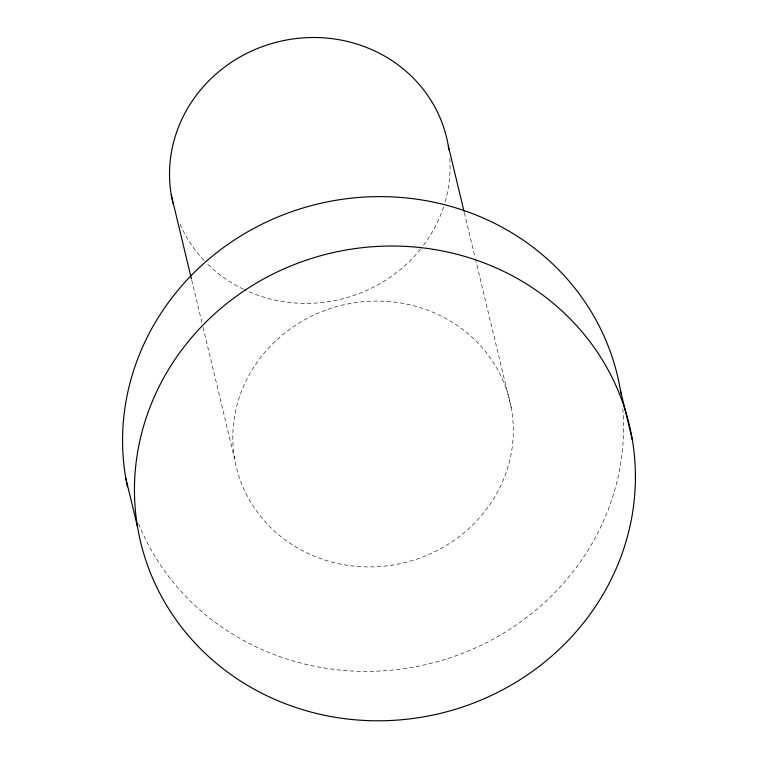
<?xml version="1.0" encoding="UTF-8"?>
<svg xmlns="http://www.w3.org/2000/svg" width="758" height="758" viewBox="0 0 758 758"><rect width="100%" height="100%" fill="white"/><g stroke="black" fill="none" stroke-linecap="round" stroke-linejoin="round"><path stroke-width="0.57" stroke-dasharray="3.79 2.84" d="M464.351 212.733L475.124 257.616M475.408 258.762L511.603 409.528A140.713 132.47 -13.5 0 1 322.88 559.385A140.713 132.47 -13.5 0 1 284.724 333.075A140.713 132.47 -13.5 0 1 511.603 409.528M191.708 280.081L201.931 322.662M203.04 327.267L234.535 458.467M622.773 408.808A251.268 236.562 -13.5 0 1 427.057 664.311A251.268 236.562 -13.5 0 1 138.25 522.707M449.797 158.593A140.713 132.47 -13.5 0 1 444.984 202.386M443.591 206.887A140.713 132.47 -13.5 0 1 421.221 248.273M420.5 249.174A140.713 132.47 -13.5 0 1 244.521 289.755M243.47 289.253A140.713 132.47 -13.5 0 1 207.237 263.765M203.968 260.411A140.713 132.47 -13.5 0 1 178.888 221.582"/><path stroke-width="1.14" d="M620.442 390.304L632.314 439.725A251.268 236.562 -13.5 0 1 295.317 707.328A251.268 236.562 -13.5 0 1 227.173 303.191A251.268 236.562 -13.5 0 1 632.314 439.725M448.329 145.981L464.076 211.577M171.261 194.91L191.433 278.925M125.686 477.692L137.558 527.104M127.42 486.807A251.268 236.562 -13.5 0 1 330.687 201.221A251.268 236.562 -13.5 0 1 621.001 393.734M173.127 203.93A140.713 132.47 -13.5 0 1 284.752 40.345A140.713 132.47 -13.5 0 1 448.85 149.383"/></g></svg>
